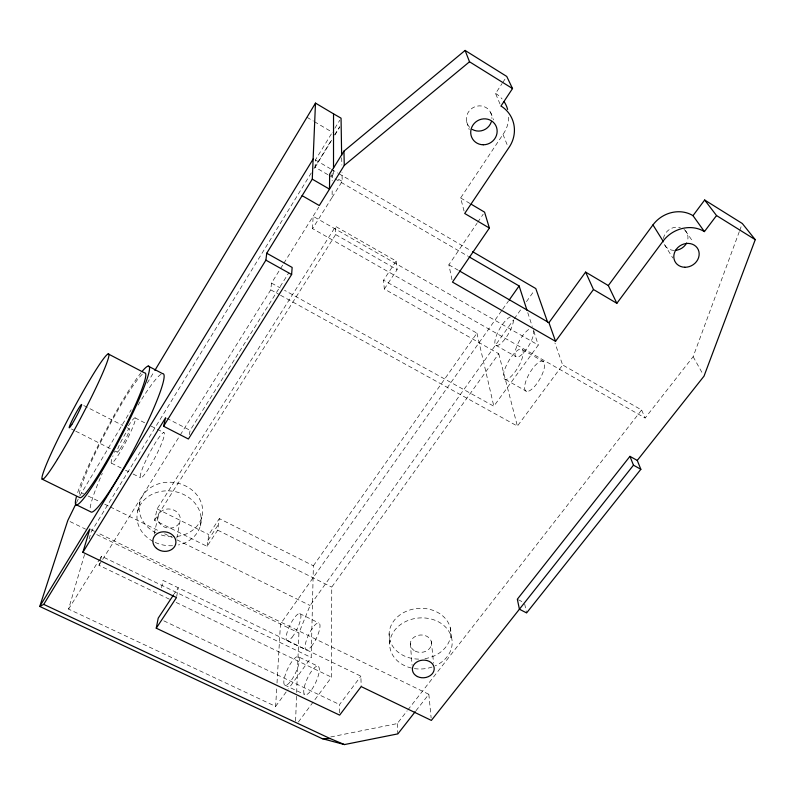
<?xml version="1.0" encoding="UTF-8"?>
<svg xmlns="http://www.w3.org/2000/svg" width="795" height="795" viewBox="0 0 795 795"><rect width="100%" height="100%" fill="white"/><g stroke="black" fill="none" stroke-linecap="round" stroke-linejoin="round"><path stroke-width="0.6" stroke-dasharray="3.98 2.98" d="M333.512 170.349L333.503 176.49L330.601 174.801M298.354 722.039L331.545 677.191L331.744 587.107L498.723 353.725L384.313 289.022L383.538 280.178L396.149 261.058L335.629 226.416L157.122 508.88L154.578 520.337L207.048 546.324L217.701 530.156L219.34 518.608L313.379 565.792L311.193 657.515L288.704 688.45M739.31 231.613L693.151 356.687L645.143 418.011L312.584 228.662L332.141 197.369L332.171 187.968M295.591 721.065L296.624 693.767M296.664 692.524L298.92 632.989L310.07 605.502L513.51 319.848M312.584 228.662L313.091 216.28L538.265 345.06L493.824 406.215L284.521 290.294M327.928 174.701L315.108 167.238L315.406 159.984L331.734 133.312M84.568 554.443L68.559 609.109L275.646 706.417L276.72 687.963M277.008 683.044L280.466 624.005L501.973 310.239M180.286 434.945L270.767 289.857L271.502 283.09L279.949 269.515M207.048 546.324L208.827 534.608L219.34 518.608M200.29 526.071L201.761 517.148M176.679 596.469L178.229 587.753L174.224 593.835M176.778 538.215L180.018 521.202A11.259 9.55 9 0 0 165.847 509.237A11.259 9.55 9 0 0 161.425 525.207A11.259 9.55 9 0 0 180.018 521.202M161.584 587.714L163.025 580.4L360.89 676.177L361.178 686.582M189.27 434.686L190.144 430.353L288.863 272.695M154.18 534.101L158.155 515.965M137.704 511.056L139.87 502.241M169.424 599.201L98.977 565.315L101.492 556.222L311.193 657.515M89.09 538.99L91.177 531.865L311.302 172.893M739.738 230.461L741.447 225.82M76.499 502.698L79.212 497.133M79.758 496.02L131.235 409.733M147.214 383.15L154.24 371.454M313.896 168.659L332.081 139.006M315.108 167.238L331.694 140.198M334.844 128.253L339.813 120.184M334.606 134.911L339.654 126.733M334.864 135.061L339.912 126.882M68.559 609.109L99.554 559.332M100.2 558.289L101.492 556.222M280.605 268.472L283.199 264.298M283.855 263.254L318.815 207.088M98.977 565.315L179.63 435.998M332.141 197.369L342.198 181.379L342.029 172.257M154.578 520.337L335.659 234.575L335.629 226.416M500.025 104.026L495.553 93.512L502.132 83.475M502.798 82.471L506.087 77.443M207.942 540.421L218.526 524.342M384.313 289.022L397.122 269.654L396.149 261.058M464.071 211.092L460.633 197.955L502.997 134.395A29.981 28.65 -36 0 0 508.651 115.812M451.997 279.79L448.867 264.824L477.02 223.296M477.706 222.282L483.201 214.183M313.379 565.792L476.93 333.155L383.538 280.178M502.688 309.225L508.403 301.126M514.226 318.835L521.411 308.738M526.449 301.673L534.349 290.572M275.646 706.417L287.979 689.454M280.546 295.263L517.386 426.09L562.651 364.945L554.92 342.953M339.624 712.787L339.574 704.539L360.89 676.177M330.69 736.955L397.212 723.589L407.11 710.889M407.875 709.915L641.605 410.001L562.651 364.945M415.994 710.71L428.843 694.303L97.556 532.799M284.63 685.012L304.624 694.512M163.8 620.825L339.574 704.539M176.132 602.431L331.545 677.191M298.493 656.849A15.731 4.432 -65 0 1 291.258 680.411A15.731 4.432 -65 0 1 285.037 675.631A15.731 4.432 -65 0 1 298.493 656.849L318.378 666.439A15.671 4.651 -65.2 0 1 311.401 690.01A15.671 4.651 -65.2 0 1 304.843 685.071A15.671 4.651 -65.2 0 1 318.378 666.439M287.273 640.691L306.373 649.942M70.02 521.57L85.612 529.152M96.742 534.578L298.92 632.989M90.948 529.569L96.453 532.262M495.553 93.512L496.507 93.989A29.981 28.65 -36 0 1 502.132 99.017M299.685 613.591L318.646 622.892M81.388 492.691L83.614 493.784M88.046 495.971L100.259 501.993M104.701 504.189L109.144 506.375M110.257 506.922L157.986 530.474M164.645 533.763L172.416 537.599M176.858 539.785L310.07 605.502M157.122 508.88L208.827 534.608M217.701 530.156L331.744 587.107M111.449 463.167L121.178 468.036M125.491 470.203L128.74 471.823M133.053 473.989L140.616 477.775M71.391 428.972L74.67 430.622M75.754 431.178L113.933 450.467M117.203 452.116L115.017 451.013A25.549 2.882 -62.3 0 0 113.367 454.899M135.031 417.862L144.66 422.791M151.09 426.08L163.929 432.649M83.733 405.529L122.808 425.504M127.15 427.72L129.317 428.833M166.692 418.259L190.144 430.353M518.35 599.748L522.414 601.845M270.767 289.857L279.462 294.657M271.502 283.09L280.178 287.889M505.382 379.473L526.717 391.438M338.332 179.203L342.198 181.379M495.742 345.229L515.995 356.716M335.659 234.575L397.122 269.654M522.434 349.641A17.301 5.635 -60.1 0 1 512.129 375.389A17.301 5.635 -60.1 0 1 505.391 367.668A17.301 5.635 -60.1 0 1 522.434 349.641L543.73 361.765A17.222 5.903 -60 0 1 533.624 387.483A17.222 5.903 -60 0 1 526.479 379.543A17.222 5.903 -60 0 1 543.73 361.765M448.867 264.824L458.457 270.37M329.001 175.317L467.848 256.119M315.406 159.984L330.392 168.719M331.455 169.345L337.875 173.091M338.948 173.708L470.531 250.485M306.969 117.282L313.319 121.039M314.373 121.655L332.36 132.288M460.633 197.955L470.004 203.51M685.439 230.729L693.091 241.968M664.372 244.433L672.828 258.007M693.151 356.687L702.81 373.978M641.605 410.001L645.143 418.011M502.997 134.395L507.608 145.873M490.525 112.234L493.546 119.906M466.655 121.764L469.209 129.595M527.751 312.614L532.262 326.516M533.763 331.157L538.265 345.06M498.723 353.725L517.386 426.09M476.93 333.155L493.824 406.215M524.68 604.011L526.598 612.915M450.268 627.702L451.5 637.401M431.317 641.565L433.593 663.199M428.843 694.303L431.138 718.044M410.319 643.582L412.098 665.266M397.212 723.589L397.858 733.874M389.123 633.615L389.709 643.364M341.701 157.728L341.87 165.072M332.151 173.36L332.171 180.713M77.662 492.612A78.238 8.149 -62.3 0 1 106.192 429.896A78.238 8.149 -62.3 0 1 141.023 372.746M90.173 507.906A78.019 9.013 -62.4 0 1 102.307 473.393M138.042 405.152A78.019 9.013 -62.4 0 1 162.597 373.64M79.212 494.172A70.397 7.334 -62.3 0 1 107.285 429.399A70.397 7.334 -62.3 0 1 143.199 373.59M533.624 329.846A16.377 5.307 -59.8 0 1 524.084 352.294A16.377 5.307 -59.8 0 1 515.408 350.565A16.377 5.307 -59.8 0 1 529.44 329.011M513.5 320.296A16.447 5.068 -59.9 0 1 501.248 343.162A16.447 5.068 -59.9 0 1 496.358 335.758A16.447 5.068 -59.9 0 1 511.145 316.718M683.978 229.387A12.67 11.229 -31.1 0 1 687.437 241.044M674.16 250.395A12.67 11.229 -31.1 0 1 663.706 242.584M663.487 238.599A12.67 11.229 -31.1 0 1 680.361 227.599M432.043 667.055A31.273 25.539 -4.4 0 1 389.928 641.098A31.273 25.539 -4.4 0 1 438.82 622.028A31.273 25.539 -4.4 0 1 435.213 665.822M156.128 532.908A31.87 27.129 9.1 0 1 149.251 488.587A31.87 27.129 9.1 0 1 200.002 499.826A31.87 27.129 9.1 0 1 173.181 536.695M172.018 536.695A31.87 27.129 9.1 0 1 160.451 534.707M153.137 541.435A32.217 27.338 9 0 1 146.042 498.187A32.217 27.338 9 0 1 196.494 505.222A32.217 27.338 9 0 1 178.418 544.953M172.595 545.728A32.217 27.338 9 0 1 154.17 541.961M469.716 127.409A12.988 12.412 -35.9 0 1 474.794 106.808A12.988 12.412 -35.9 0 1 491.926 118.564M418.667 659.105A30.945 25.37 -4.4 0 1 393.157 621.809A30.945 25.37 -4.4 0 1 445.896 619.166A30.945 25.37 -4.4 0 1 423.248 658.876M128.392 425.842A25.549 2.882 -62.3 0 1 134.077 423.894A25.549 2.882 -62.3 0 1 117.272 456.628A25.549 2.882 -62.3 0 1 113.019 455.783M311.292 646.564A14.876 4.253 -64.5 0 0 319.55 623.568A14.876 4.253 -64.5 0 0 306.81 639.14A14.876 4.253 -64.5 0 0 311.292 646.564M292.093 637.252A14.936 4.054 -64.4 0 0 300.55 614.237A14.936 4.054 -64.4 0 0 287.929 629.968A14.936 4.054 -64.4 0 0 292.093 637.252M120.075 448.907A13.127 1.481 -62.3 0 0 129.505 429.3A13.127 1.481 -62.3 0 0 120.234 443.222A13.127 1.481 -62.3 0 0 120.075 448.907M415.189 651.135A10.633 8.685 -4.4 0 0 431.546 643.821A10.633 8.685 -4.4 0 0 416.063 636.07A10.633 8.685 -4.4 0 0 415.189 651.135M146.648 471.624A25.4 3.438 -62.5 0 0 164.456 433.583A25.4 3.438 -62.5 0 0 145.892 460.484A25.4 3.438 -62.5 0 0 146.648 471.624"/><path stroke-width="1.19" d="M333.512 167.894L333.532 113.834L315.486 103.112L154.876 370.391M266.742 253.227L292.153 267.438L291.626 274.514L188.405 439.009L163.591 426.249L265.888 260.154L266.742 253.227L312.276 179.163L315.486 103.112M629.948 456.35L637.262 460.434L640.859 469.308L526.598 612.915L519.413 609.218L517.336 599.221L629.948 456.35L633.466 465.184L431.367 720.419L361.178 686.582L339.644 715.132L156.257 628.189L158.205 618.162L173.558 594.849M163.591 426.249L165.628 417.703L82.889 552.287L176.48 597.562L156.257 628.189M82.889 552.287L89.845 529.033L43.725 604.379L39.75 606.446L322.223 738.664L344.464 744.567L397.858 733.874L415.238 711.674M704.668 200.012L716.524 215.554L704.41 231.603A30.18 26.573 -30.3 0 0 663.08 241.114L616.85 303.312L608.324 285.564L652.963 224.905A29.246 25.907 -31.1 0 1 692.992 215.654L704.668 200.012L742.301 223.504L755.25 239.663L704.022 376.134L637.262 460.434M75.952 503.811L67.794 520.486L39.75 606.446L313.21 158.94M555.546 341.333L548.947 322.661L585.607 272.089L593.468 289.509L555.546 341.333L452.484 282.096L489.382 228.056L464.697 213.477L508.532 148.168A30.945 29.485 -33.8 0 0 501.913 106.609L500.92 106.123L512.527 88.553L506.743 76.439L465.095 50.433L343.947 151.13L329.637 174.234L329.498 189.14L312.276 179.163M512.527 88.553L469.517 61.781L344.275 165.39L319.292 205.537L302.13 195.669M509.118 300.122L519.115 285.952L468.921 256.745M322.223 738.664L330.074 738.545L344.464 744.567M43.725 604.379L330.074 738.545M75.913 504.577L90.739 511.831A78.019 9.013 -62.4 0 0 136.054 445.27A78.019 9.013 -62.4 0 0 162.597 373.64L148.178 366.097M42.185 479.176L79.579 497.541A70.397 7.334 -62.3 0 0 119.787 437.121A70.397 7.334 -62.3 0 0 144.62 372.915L108.18 353.894M265.888 260.154L291.626 274.514M633.466 465.184L640.859 469.308M333.532 113.834L341.055 118.167L341.641 155.283M459.52 270.976L548.947 322.661M472.677 251.727L535.79 288.555L547.596 322.124M593.468 289.509L616.85 303.312M471.038 204.126L484.572 212.156L489.382 228.056M585.607 272.089L608.324 285.564M716.524 215.554L755.25 239.663M692.992 215.654L704.41 231.603M652.963 224.905L663.08 241.114M465.095 50.433L469.517 61.781M519.115 285.952L527.006 310.288M343.947 151.13L344.275 165.39M142.484 370.977A78.238 8.149 -62.3 0 1 119.618 439.397A78.238 8.149 -62.3 0 1 76.469 496.577M686.622 242.992A12.67 11.229 -31.1 0 1 675.223 250.375M504.07 101.601A29.981 28.65 -36 0 1 507.637 109.412M491.32 121.824A12.988 12.412 -35.9 0 1 472.27 129.406M57.409 459.361A70.904 5.356 -62.1 0 0 108.925 355.464A70.904 5.356 -62.1 0 0 60.032 434.915A70.904 5.356 -62.1 0 0 57.409 459.361M71.818 424.48A13.257 1.004 -62.1 0 0 81.637 404.844A13.257 1.004 -62.1 0 0 72.743 419.124A13.257 1.004 -62.1 0 0 71.818 424.48M684.803 267.259A13.078 11.518 -30.3 0 0 698.219 249.59A13.078 11.518 -30.3 0 0 676.426 249.143A13.078 11.518 -30.3 0 0 684.803 267.259M156.506 548.371A11.577 9.739 8.7 0 0 175.625 544.287A11.577 9.739 8.7 0 0 161.027 532.084A11.577 9.739 8.7 0 0 156.506 548.371M417.395 676.545A10.931 8.834 -4.3 0 0 434.209 669.102A10.931 8.834 -4.3 0 0 418.309 661.221A10.931 8.834 -4.3 0 0 417.395 676.545M483.261 144.779A13.416 12.77 -33.8 0 0 495.702 125.381A13.416 12.77 -33.8 0 0 472.836 125.252A13.416 12.77 -33.8 0 0 483.261 144.779"/></g></svg>
